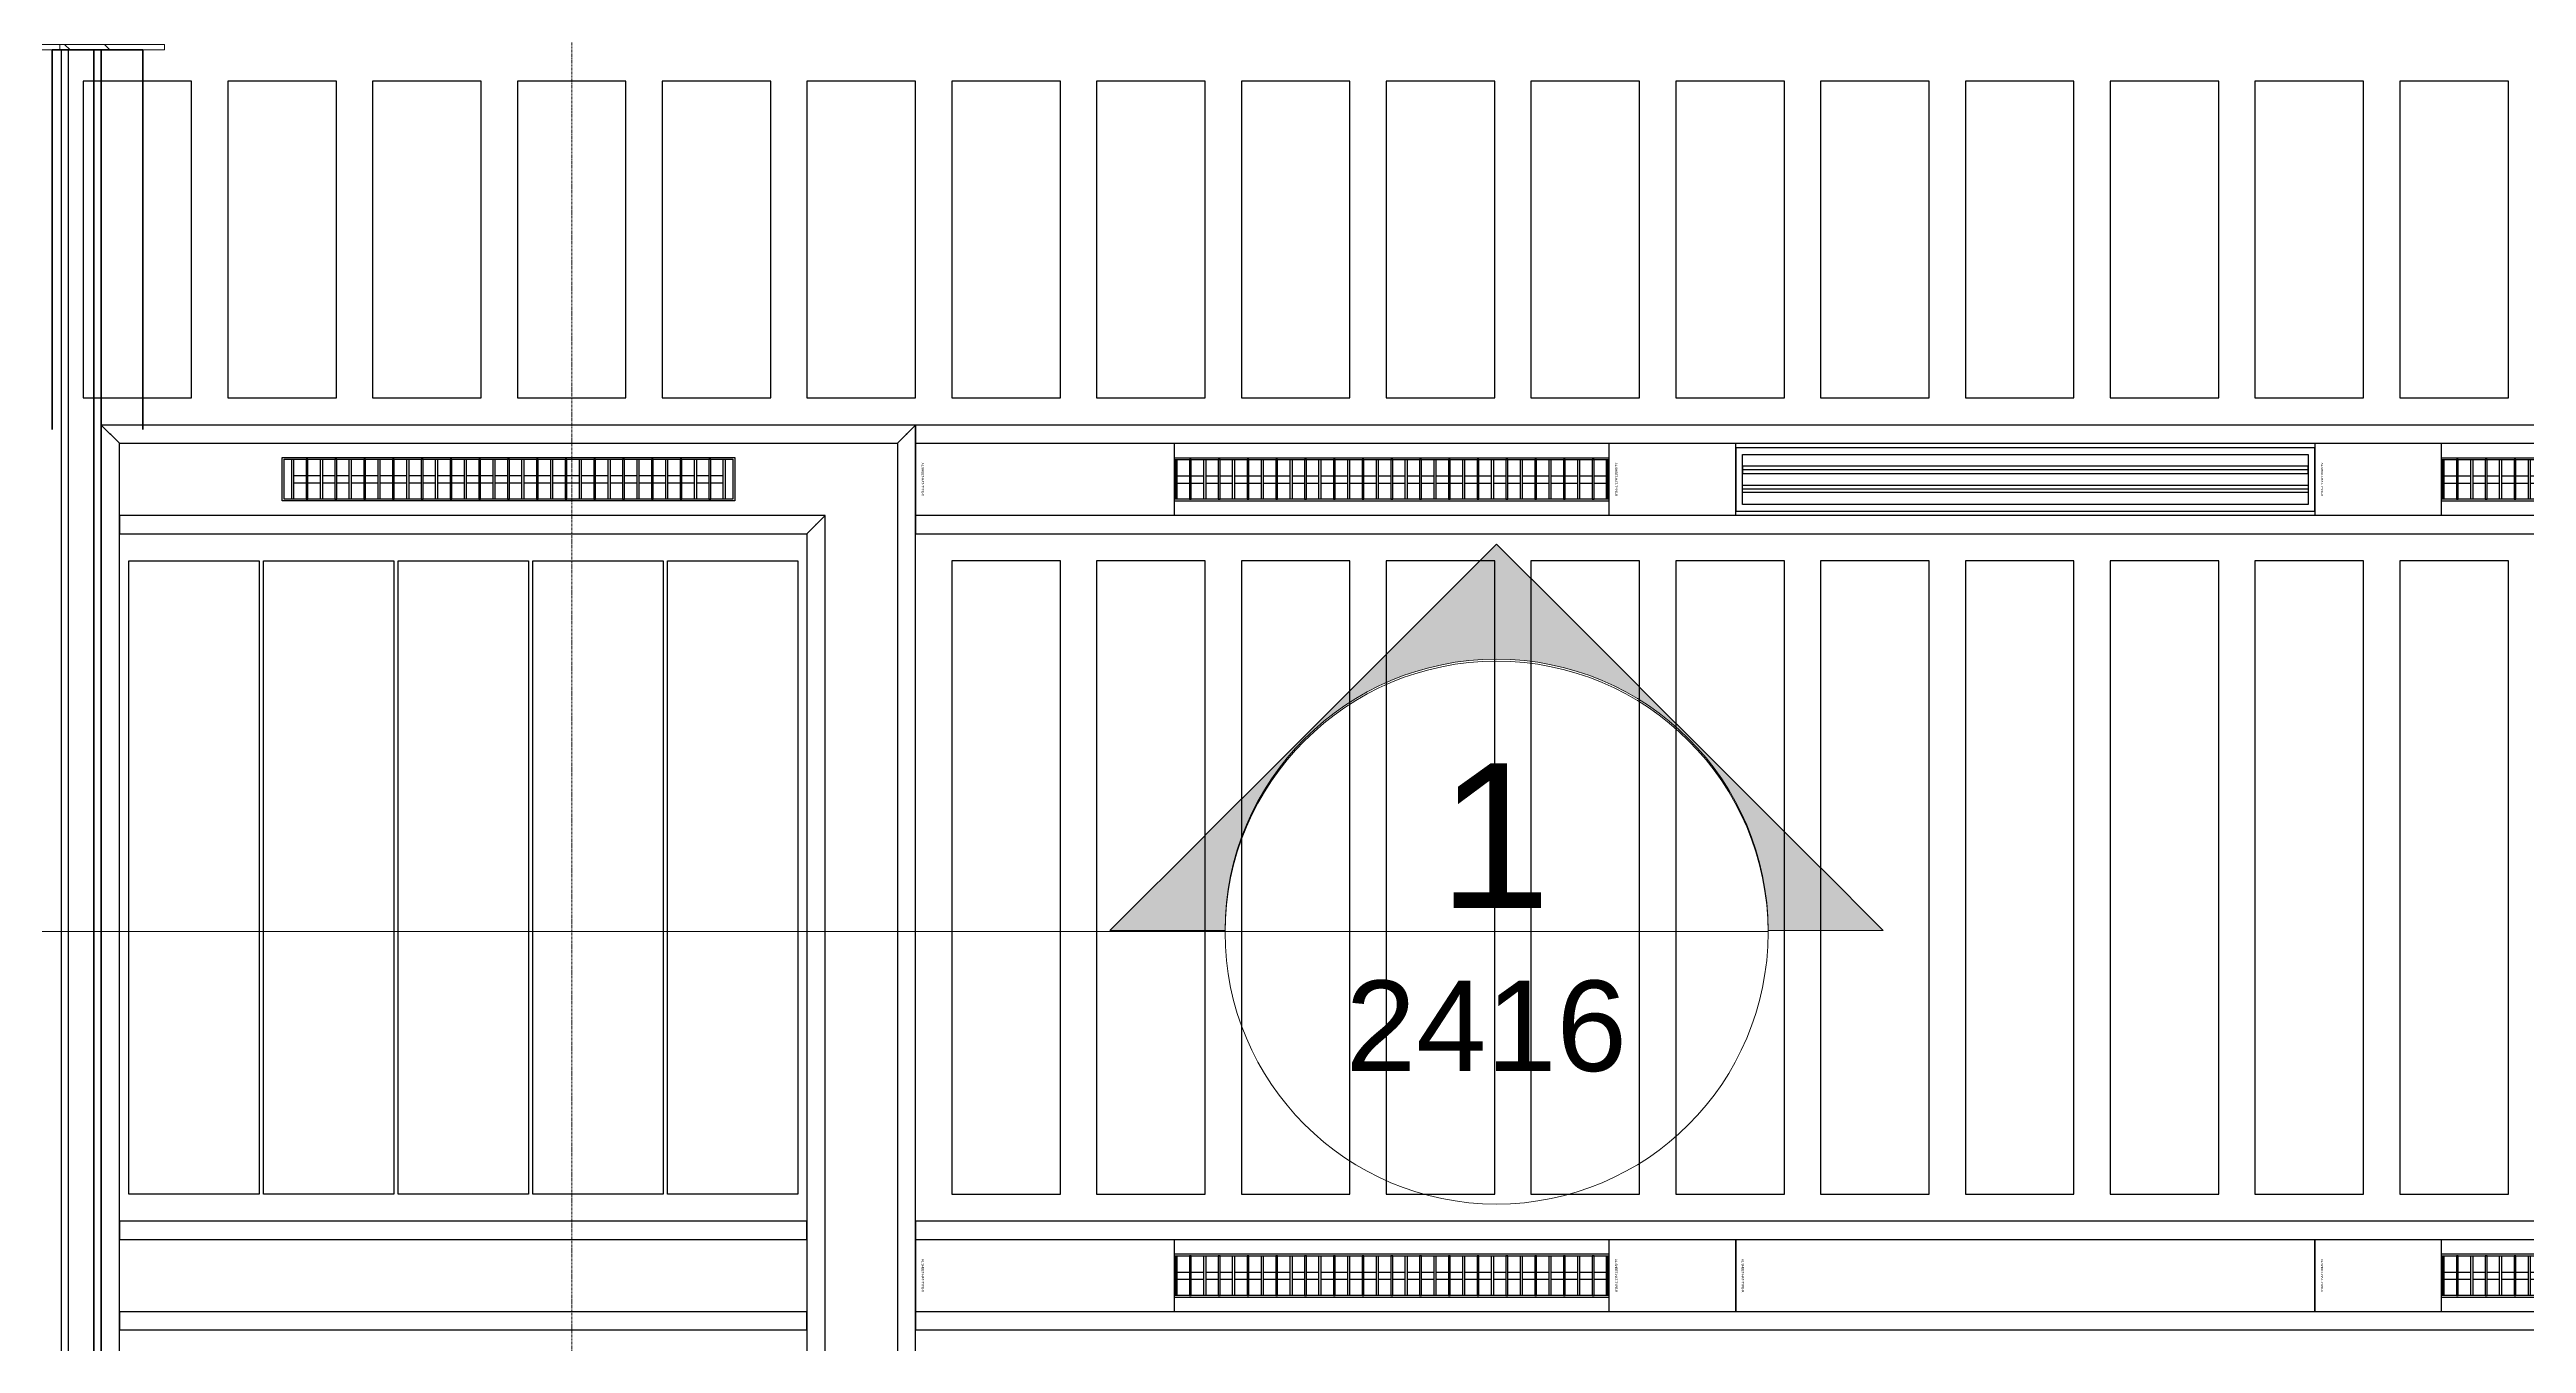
# Model space of a CAD drawing. Header units: millimetres. Extents: x -853432 to -773672, y -18171 to 22484.
# Drawn here: x -825925 to -819082, y -559 to 3016 of the extents above; entities that cross this region are included whole.
import ezdxf
from ezdxf.enums import TextEntityAlignment as Align
from ezdxf.xclip import XClip

# ---------------------------------------------------------------- set-up
doc = ezdxf.new("R2010")
doc.units = ezdxf.units.MM
doc.header["$XCLIPFRAME"] = 0
doc.linetypes.add('- SOM Dash 1_8_', pattern=[4.7625, 3.175, -1.5875])
doc.linetypes.add('DPA_Grid _ Level 100', pattern=[10, 5.5, -1.6, 1.3, -1.6])
for name, color, linetype in [('000 - WIPEOUT', 250, 'Continuous'), ('001 - ASCESSORIES', 251, 'Continuous'), ('A04_TUBE SERIES', 2, 'Continuous'), ('A11_ALU.SOLID SHEET', 2, 'Continuous')]:
    doc.layers.add(name, color=color, linetype=linetype)
for name, color, linetype, lineweight in [('A-ANNO-NOTE', 3, 'Continuous', 25), ('A-GLAZ-CURT', 2, 'Continuous', 9), ('I-WALL-E', 2, 'Continuous', 35), ('S-GRID', 251, 'Continuous', 9)]:
    doc.layers.add(name, color=color, linetype=linetype, lineweight=lineweight)
doc.styles.add('Arial', font='arial.ttf', dxfattribs={"height": 400})
doc.styles.add('Arial_1', font='arial.ttf', dxfattribs={"height": 250})

# ---------------------------------------------------------------- blocks, each defined once
blk = doc.blocks.new('DPA_AN_Section Line - UP-Left-16600938-4251-01 ENLARGED CONCOURSE LEVEL - REFLECTED CEILING PLAN - SHEET 2')
at = {"layer": 'A-ANNO-NOTE', "lineweight": 9}
h = blk.add_hatch(color=256, dxfattribs=at)
edge = h.paths.add_edge_path()
edge.add_arc((0, -0.028), 7.5, 180, 360)
edge.add_line((7.5, -0.028), (10.682, -0.028))
edge.add_line((10.682, -0.028), (0, -10.71))
edge.add_line((0, -10.71), (-10.682, -0.028))
edge.add_line((-10.682, -0.028), (-7.5, -0.028))
at = {"layer": 'A-ANNO-NOTE', "lineweight": 18}
for p, q in [((-7.5, 0), (7.5, 0)), ((-7.5, -0.028), (-10.682, -0.028)), ((-10.682, -0.028), (0, -10.71)), ((0, -10.71), (10.682, -0.028)), ((10.682, -0.028), (7.5, -0.028))]:
    blk.add_line(p, q, dxfattribs=at)
at = {"layer": 'A-ANNO-NOTE', "lineweight": 9}
blk.add_line((7.5, 0), (160, 0), dxfattribs=at)
at = {"layer": 'A-ANNO-NOTE', "lineweight": 18}
blk.add_circle((0, 0.028), 7.5, dxfattribs=at)
blk.add_arc((0, -0.028), 7.5, 180, 360, dxfattribs=at)
blk = doc.blocks.new('*U2464')
at = {"layer": 'S-GRID', "linetype": 'DPA_Grid _ Level 100'}
blk.add_line((11400, -21399.8), (11400, 17622.8), dxfattribs=at)
blk = doc.blocks.new('System Panel - W-06 Feature Wall Printed Pattern-18722589-4251-01 ENLARGED CONCOURSE LEVEL - REFLECTED CEILING PLAN - SHEET 2')
at = {"layer": 'A-GLAZ-CURT'}
h = blk.add_hatch(dxfattribs=at)
h.set_pattern_fill('FP_13', color=256, style=0, pattern_type=2)
h.set_pattern_definition([(90, (826056.08, -3073.02), (-158.75, 158.75), [158.75, -158.75])])
h.paths.add_polyline_path([(448.7, -57.5), (448.7, -42.5), (-448.7, -42.5), (-448.7, -57.5)])
h = blk.add_hatch(dxfattribs=at)
h.set_pattern_fill('FP_11', color=256, style=0, pattern_type=2)
h.set_pattern_definition([(315, (-42425.8, -18530.8), (660.511, -1761.362), [11676.29, -1556.84, -4670.52]), (315, (-42425.8, -18530.8), (660.511, -1761.362), [-13233.13, 3892.1, -778.42]), (315, (-41968.9, -19538.1), (-1282.492, -181.64), [2335.26, -256.88, 4670.516, -583.815]), (315, (-42618.45, -19273.86), (2493.428, -3230.9986), [6227.355, -1089.787, 3113.68, -778.42])])
h.paths.add_polyline_path([(448.7, -57.5), (448.7, -42.5), (-448.7, -42.5), (-448.7, -57.5)])
for p, q in [((-448.7, -42.5), (448.7, -42.5)), ((448.7, -42.5), (-448.7, -42.5)), ((-448.7, -57.5), (-448.7, -42.5)), ((-448.7, -42.5), (-448.7, -57.5)), ((-448.7, -57.5), (448.7, -57.5)), ((448.7, -57.5), (-448.7, -57.5)), ((448.7, -42.5), (448.7, -57.5)), ((448.7, -42.5), (448.7, -57.5))]:
    blk.add_line(p, q, dxfattribs=at)
blk = doc.blocks.new('*U634')
at = {"layer": 'A-GLAZ-CURT'}
blk.add_blockref('System Panel - W-06 Feature Wall Printed Pattern-18722589-4251-01 ENLARGED CONCOURSE LEVEL - REFLECTED CEILING PLAN - SHEET 2', (9826.3, -506), dxfattribs=at)
blk = doc.blocks.new('*U880')
at = {"layer": 'A11_ALU.SOLID SHEET', "color": 0}
blk.add_lwpolyline([(350, -98.8), (350, 98.8), (0, 98.8), (0, -98.8)], close=True, dxfattribs=at)
at = {"layer": 'Defpoints', "color": 250}
blk.add_point((0, 0), dxfattribs=at)
blk.add_text('AL.SHEET-HAT-TYPE-R', height=6, rotation=270, dxfattribs=at).set_placement((15, 0), align=Align.BOTTOM_CENTER)
blk = doc.blocks.new('*U897')
at = {"layer": 'A11_ALU.SOLID SHEET', "color": 0}
blk.add_lwpolyline([(715.5, -98.8), (715.5, 98.8), (0, 98.8), (0, -98.8)], close=True, dxfattribs=at)
at = {"layer": 'Defpoints', "color": 250}
blk.add_point((0, 0), dxfattribs=at)
blk.add_text('AL.SHEET-HAT-TYPE-R', height=6, rotation=270, dxfattribs=at).set_placement((15, 0), align=Align.BOTTOM_CENTER)
blk = doc.blocks.new('*U881')
at = {"layer": '001 - ASCESSORIES', "color": 0, "linetype": 'ByBlock'}
blk.add_lwpolyline([(800, 87.5), (-800, 87.5), (-800, -87.5), (800, -87.5)], close=True, dxfattribs=at)
at = {"layer": '001 - ASCESSORIES', "linetype": 'ByBlock'}
for points in [[(-781.5, 69), (781.5, 69), (781.5, -69), (-781.5, -69)], [(781.5, 36.3), (-781.5, 36.3), (-781.5, 16.3), (781.5, 16.3)], [(-781.5, -16.3), (781.5, -16.3), (781.5, -36.3), (-781.5, -36.3)]]:
    blk.add_lwpolyline(points, close=True, dxfattribs=at)
for points in [[(781.5, 26.3), (-781.5, 26.3)], [(-781.5, -26.3), (781.5, -26.3)]]:
    blk.add_lwpolyline(points, dxfattribs=at)
blk = doc.blocks.new('*U870')
at = {"color": 1}
blk.add_wipeout([(600, -60), (-600, -60), (-600, 60), (600, 60)], dxfattribs=at).dxf.layer = '000 - WIPEOUT'
at = {"layer": '001 - ASCESSORIES', "color": 0}
blk.add_lwpolyline([(600, -60), (-600, -60), (-600, 60), (600, 60)], close=True, dxfattribs=at)
at = {"layer": '001 - ASCESSORIES'}
for points in [[(-593.5, -55), (-598.5, -55), (-598.5, 55), (-593.5, 55)], [(595, -55), (-595, -55), (-595, 55), (595, 55)], [(-558.8, -55), (-553.8, -55), (-553.8, 55), (-558.8, 55)], [(-514, -55), (-519, -55), (-519, 55), (-514, 55)], [(-479.3, -55), (-474.3, -55), (-474.3, 55), (-479.3, 55)], [(-434.6, -55), (-439.6, -55), (-439.6, 55), (-434.6, 55)], [(-399.8, -55), (-394.8, -55), (-394.8, 55), (-399.8, 55)], [(-355.1, -55), (-360.1, -55), (-360.1, 55), (-355.1, 55)], [(-320.4, -55), (-315.4, -55), (-315.4, 55), (-320.4, 55)], [(-275.6, -55), (-280.6, -55), (-280.6, 55), (-275.6, 55)], [(-240.9, -55), (-235.9, -55), (-235.9, 55), (-240.9, 55)], [(-196.2, -55), (-201.2, -55), (-201.2, 55), (-196.2, 55)], [(-161.4, -55), (-156.4, -55), (-156.4, 55), (-161.4, 55)], [(-116.7, -55), (-121.7, -55), (-121.7, 55), (-116.7, 55)], [(-82, -55), (-77, -55), (-77, 55), (-82, 55)], [(-37.2, -55), (-42.2, -55), (-42.2, 55), (-37.2, 55)], [(-2.5, -55), (2.5, -55), (2.5, 55), (-2.5, 55)], [(42.2, -55), (37.2, -55), (37.2, 55), (42.2, 55)], [(77, -55), (82, -55), (82, 55), (77, 55)], [(121.7, -55), (116.7, -55), (116.7, 55), (121.7, 55)], [(156.4, -55), (161.4, -55), (161.4, 55), (156.4, 55)], [(201.2, -55), (196.2, -55), (196.2, 55), (201.2, 55)], [(235.9, -55), (240.9, -55), (240.9, 55), (235.9, 55)], [(280.6, -55), (275.6, -55), (275.6, 55), (280.6, 55)], [(315.4, -55), (320.4, -55), (320.4, 55), (315.4, 55)], [(360.1, -55), (355.1, -55), (355.1, 55), (360.1, 55)], [(394.8, -55), (399.8, -55), (399.8, 55), (394.8, 55)], [(439.6, -55), (434.6, -55), (434.6, 55), (439.6, 55)], [(474.3, -55), (479.3, -55), (479.3, 55), (474.3, 55)], [(519, -55), (514, -55), (514, 55), (519, 55)], [(553.8, -55), (558.8, -55), (558.8, 55), (553.8, 55)], [(598.5, -55), (593.5, -55), (593.5, 55), (598.5, 55)]]:
    blk.add_lwpolyline(points, close=True, dxfattribs=at)
for points in [[(-593.5, 10), (-558.8, 10)], [(-553.8, 10), (-519, 10)], [(-514, 10), (-479.3, 10)], [(-474.3, 10), (-439.6, 10)], [(-434.6, 10), (-399.8, 10)], [(-394.8, 10), (-360.1, 10)], [(-355.1, 10), (-320.4, 10)], [(-315.4, 10), (-280.6, 10)], [(-275.6, 10), (-240.9, 10)], [(-235.9, 10), (-201.2, 10)], [(-196.2, 10), (-161.4, 10)], [(-156.4, 10), (-121.7, 10)], [(-116.7, 10), (-82, 10)], [(-77, 10), (-42.2, 10)], [(-37.2, 10), (-2.5, 10)], [(2.5, 10), (37.2, 10)], [(42.2, 10), (77, 10)], [(82, 10), (116.7, 10)], [(121.7, 10), (156.4, 10)], [(161.4, 10), (196.2, 10)], [(201.2, 10), (235.9, 10)], [(240.9, 10), (275.6, 10)], [(280.6, 10), (315.4, 10)], [(320.4, 10), (355.1, 10)], [(360.1, 10), (394.8, 10)], [(399.8, 10), (434.6, 10)], [(439.6, 10), (474.3, 10)], [(479.3, 10), (514, 10)], [(519, 10), (553.8, 10)], [(558.8, 10), (593.5, 10)], [(-593.5, -10), (-558.8, -10)], [(-553.8, -10), (-519, -10)], [(-514, -10), (-479.3, -10)], [(-474.3, -10), (-439.6, -10)], [(-434.6, -10), (-399.8, -10)], [(-394.8, -10), (-360.1, -10)], [(-355.1, -10), (-320.4, -10)], [(-315.4, -10), (-280.6, -10)], [(-275.6, -10), (-240.9, -10)], [(-235.9, -10), (-201.2, -10)], [(-196.2, -10), (-161.4, -10)], [(-156.4, -10), (-121.7, -10)], [(-116.7, -10), (-82, -10)], [(-77, -10), (-42.2, -10)], [(-37.2, -10), (-2.5, -10)], [(2.5, -10), (37.2, -10)], [(42.2, -10), (77, -10)], [(82, -10), (116.7, -10)], [(121.7, -10), (156.4, -10)], [(161.4, -10), (196.2, -10)], [(201.2, -10), (235.9, -10)], [(240.9, -10), (275.6, -10)], [(280.6, -10), (315.4, -10)], [(320.4, -10), (355.1, -10)], [(360.1, -10), (394.8, -10)], [(399.8, -10), (434.6, -10)], [(439.6, -10), (474.3, -10)], [(479.3, -10), (514, -10)], [(519, -10), (553.8, -10)], [(558.8, -10), (593.5, -10)]]:
    blk.add_lwpolyline(points, dxfattribs=at)
blk = doc.blocks.new('*U899')
blk.add_attdef('EXTR.OVL-LENGTH_', (-25, -59.1), '', height=5)
blk.add_wipeout([(-25, 0), (25, 0), (25, 9303), (-25, 9303)]).dxf.layer = '000 - WIPEOUT'
blk.add_point((0, 0))
at = {"layer": 'A04_TUBE SERIES', "color": 0}
blk.add_lwpolyline([(-25, 0), (25, 0), (25, 9303), (-25, 9303)], close=True, dxfattribs=at)
blk = doc.blocks.new('*U900')
blk.add_attdef('EXTR.OVL-LENGTH_', (-25, -59.1), '', height=5)
blk.add_wipeout([(-25, 0), (25, 0), (25, 9303), (-25, 9303)]).dxf.layer = '000 - WIPEOUT'
blk.add_point((0, 0))
at = {"layer": 'A04_TUBE SERIES', "color": 0}
blk.add_lwpolyline([(-25, 0), (25, 0), (25, 9303), (-25, 9303)], close=True, dxfattribs=at)
blk = doc.blocks.new('*U894')
at = {"layer": 'A11_ALU.SOLID SHEET', "color": 0}
blk.add_lwpolyline([(1600, -98.8), (1600, 98.8), (0, 98.8), (0, -98.8)], close=True, dxfattribs=at)
at = {"layer": 'Defpoints', "color": 250}
blk.add_point((0, 0), dxfattribs=at)
blk.add_text('AL.SHEET-HAT-TYPE-R', height=6, rotation=270, dxfattribs=at).set_placement((15, 0), align=Align.BOTTOM_CENTER)
blk = doc.blocks.new('*U901')
blk.add_attdef('EXTR.OVL-LENGTH_', (-25, -59.1), '', height=5)
blk.add_wipeout([(-25, 0), (25, 0), (25, 9303), (-25, 9303)]).dxf.layer = '000 - WIPEOUT'
blk.add_point((0, 0))
at = {"layer": 'A04_TUBE SERIES', "color": 0}
blk.add_lwpolyline([(-25, 0), (25, 0), (25, 9303), (-25, 9303)], close=True, dxfattribs=at)
blk = doc.blocks.new('*U1046')
blk.add_lwpolyline([(0, -10), (6786.5, -10), (6786.5, 10), (0, 10)], close=True)
blk = doc.blocks.new('*U1051')
at = {"color": 3}
for points in [[(-437.5, 20550), (437.5, 20550), (437.5, 20250), (-437.5, 20250)], [(-437.5, 20150), (437.5, 20150), (437.5, 19850), (-437.5, 19850)], [(-437.5, 19750), (437.5, 19750), (437.5, 19450), (-437.5, 19450)], [(-437.5, 19350), (437.5, 19350), (437.5, 19050), (-437.5, 19050)], [(-437.5, 18950), (437.5, 18950), (437.5, 18650), (-437.5, 18650)], [(-437.5, 18550), (437.5, 18550), (437.5, 18250), (-437.5, 18250)], [(-437.5, 18150), (437.5, 18150), (437.5, 17850), (-437.5, 17850)], [(-437.5, 17750), (437.5, 17750), (437.5, 17450), (-437.5, 17450)], [(-437.5, 17350), (437.5, 17350), (437.5, 17050), (-437.5, 17050)], [(-437.5, 16950), (437.5, 16950), (437.5, 16650), (-437.5, 16650)], [(-437.5, 16550), (437.5, 16550), (437.5, 16250), (-437.5, 16250)], [(-437.5, 16150), (437.5, 16150), (437.5, 15850), (-437.5, 15850)], [(-437.5, 15750), (437.5, 15750), (437.5, 15450), (-437.5, 15450)], [(-437.5, 15350), (437.5, 15350), (437.5, 15050), (-437.5, 15050)], [(-437.5, 14950), (437.5, 14950), (437.5, 14650), (-437.5, 14650)], [(-437.5, 14550), (437.5, 14550), (437.5, 14250), (-437.5, 14250)], [(-437.5, 14150), (437.5, 14150), (437.5, 13850), (-437.5, 13850)]]:
    blk.add_wipeout(points, dxfattribs=at).dxf.layer = '000 - WIPEOUT'
at = {"layer": 'A11_ALU.SOLID SHEET', "color": 0, "linetype": 'ByBlock'}
for points in [[(-437.5, 20250), (437.5, 20250), (437.5, 20550), (-437.5, 20550)], [(-437.5, 19850), (437.5, 19850), (437.5, 20150), (-437.5, 20150)], [(-437.5, 19450), (437.5, 19450), (437.5, 19750), (-437.5, 19750)], [(-437.5, 19050), (437.5, 19050), (437.5, 19350), (-437.5, 19350)], [(-437.5, 18650), (437.5, 18650), (437.5, 18950), (-437.5, 18950)], [(-437.5, 18250), (437.5, 18250), (437.5, 18550), (-437.5, 18550)], [(-437.5, 17850), (437.5, 17850), (437.5, 18150), (-437.5, 18150)], [(-437.5, 17450), (437.5, 17450), (437.5, 17750), (-437.5, 17750)], [(-437.5, 17050), (437.5, 17050), (437.5, 17350), (-437.5, 17350)], [(-437.5, 16650), (437.5, 16650), (437.5, 16950), (-437.5, 16950)], [(-437.5, 16250), (437.5, 16250), (437.5, 16550), (-437.5, 16550)], [(-437.5, 15850), (437.5, 15850), (437.5, 16150), (-437.5, 16150)], [(-437.5, 15450), (437.5, 15450), (437.5, 15750), (-437.5, 15750)], [(-437.5, 15050), (437.5, 15050), (437.5, 15350), (-437.5, 15350)], [(-437.5, 14650), (437.5, 14650), (437.5, 14950), (-437.5, 14950)], [(-437.5, 14250), (437.5, 14250), (437.5, 14550), (-437.5, 14550)], [(-437.5, 13850), (437.5, 13850), (437.5, 14150), (-437.5, 14150)]]:
    blk.add_lwpolyline(points, close=True, dxfattribs=at)
blk = doc.blocks.new('*U1084')
at = {"color": 3}
for points in [[(-875, 4550), (875, 4550), (875, 4250), (-875, 4250)], [(-875, 4150), (875, 4150), (875, 3850), (-875, 3850)], [(-875, 3750), (875, 3750), (875, 3450), (-875, 3450)], [(-875, 3350), (875, 3350), (875, 3050), (-875, 3050)], [(-875, 2950), (875, 2950), (875, 2650), (-875, 2650)], [(-875, 2550), (875, 2550), (875, 2250), (-875, 2250)], [(-875, 2150), (875, 2150), (875, 1850), (-875, 1850)], [(-875, 1750), (875, 1750), (875, 1450), (-875, 1450)], [(-875, 1350), (875, 1350), (875, 1050), (-875, 1050)], [(-875, 950), (875, 950), (875, 650), (-875, 650)], [(-875, 550), (875, 550), (875, 250), (-875, 250)]]:
    blk.add_wipeout(points, dxfattribs=at).dxf.layer = '000 - WIPEOUT'
at = {"layer": 'A11_ALU.SOLID SHEET', "color": 0, "linetype": 'ByBlock'}
for points in [[(-875, 4250), (875, 4250), (875, 4550), (-875, 4550)], [(-875, 3850), (875, 3850), (875, 4150), (-875, 4150)], [(-875, 3450), (875, 3450), (875, 3750), (-875, 3750)], [(-875, 3050), (875, 3050), (875, 3350), (-875, 3350)], [(-875, 2650), (875, 2650), (875, 2950), (-875, 2950)], [(-875, 2250), (875, 2250), (875, 2550), (-875, 2550)], [(-875, 1850), (875, 1850), (875, 2150), (-875, 2150)], [(-875, 1450), (875, 1450), (875, 1750), (-875, 1750)], [(-875, 1050), (875, 1050), (875, 1350), (-875, 1350)], [(-875, 650), (875, 650), (875, 950), (-875, 950)], [(-875, 250), (875, 250), (875, 550), (-875, 550)]]:
    blk.add_lwpolyline(points, close=True, dxfattribs=at)
blk = doc.blocks.new('*U1213')
at = {"rotation": 270}
blk.add_blockref('*U1046', (-81200, -563.5), dxfattribs=at)
for name, p in [('*U897', (-78850, -1750.5)), ('*U880', (-76934.5, -1750.5)), ('*U881', (-75784.5, -1750.5)), ('*U880', (-74984.5, -1750.5)), ('*U897', (-78850, -3950.5)), ('*U880', (-76934.5, -3950.5)), ('*U894', (-76584.5, -3950.5)), ('*U880', (-74984.5, -3950.5))]:
    blk.add_blockref(name, p)
at = {"layer": 'A11_ALU.SOLID SHEET', "color": 0, "linetype": 'ByBlock', "rotation": 90}
for name, p in [('*U1051', (-60600, -1088)), ('*U1084', (-74200, -2850.5))]:
    blk.add_blockref(name, p, dxfattribs=at)
for p in [(-77534.5, -1750.5), (-74034.5, -1750.5), (-77534.5, -3950.5), (-74034.5, -3950.5)]:
    blk.add_blockref('*U870', p)
at = {"layer": 'A04_TUBE SERIES', "color": 0, "linetype": 'ByBlock', "rotation": 270}
for name, p in [('*U899', (-78850, -1625.5)), ('*U900', (-78850, -1875.5)), ('*U901', (-78850, -3825.5)), ('*U901', (-78850, -4075.5))]:
    blk.add_blockref(name, p, dxfattribs=at)
blk = doc.blocks.new('*U639')
blk.add_wipeout([(-25, 25), (25, -25), (25, 4675), (-25, 4625)]).dxf.layer = '000 - WIPEOUT'
blk.add_point((0, 0))
at = {"layer": 'A04_TUBE SERIES', "color": 0}
blk.add_lwpolyline([(-25, 25), (25, -25), (25, 4675), (-25, 4625)], close=True, dxfattribs=at)
blk.add_attdef('EXTR.OVL-LENGTH_', (-25, -59.1), '', height=5)
blk = doc.blocks.new('*U640')
blk.add_wipeout([(-25, 25), (25, -25), (25, 2224.5), (-25, 2174.5)]).dxf.layer = '000 - WIPEOUT'
blk.add_point((0, 0))
at = {"layer": 'A04_TUBE SERIES', "color": 0}
blk.add_lwpolyline([(-25, 25), (25, -25), (25, 2224.5), (-25, 2174.5)], close=True, dxfattribs=at)
blk.add_attdef('EXTR.OVL-LENGTH_', (-25, -59.1), '', height=5)
blk = doc.blocks.new('*U641')
blk.add_wipeout([(-25, 25), (25, -25), (25, 4675), (-25, 4625)]).dxf.layer = '000 - WIPEOUT'
blk.add_point((0, 0))
at = {"layer": 'A04_TUBE SERIES', "color": 0}
blk.add_lwpolyline([(-25, 25), (25, -25), (25, 4675), (-25, 4625)], close=True, dxfattribs=at)
blk.add_attdef('EXTR.OVL-LENGTH_', (-25, -59.1), '', height=5)
blk = doc.blocks.new('*U655')
blk.add_wipeout([(-25, 25), (25, -25), (25, 1924.5), (-25, 1924.5)]).dxf.layer = '000 - WIPEOUT'
blk.add_point((0, 0))
at = {"layer": 'A04_TUBE SERIES', "color": 0}
blk.add_lwpolyline([(-25, 25), (25, -25), (25, 1924.5), (-25, 1924.5)], close=True, dxfattribs=at)
blk.add_attdef('EXTR.OVL-LENGTH_', (-25, -59.1), '', height=5)
blk = doc.blocks.new('*U657')
blk.add_attdef('EXTR.OVL-LENGTH_', (-25, -59.1), '', height=5)
blk.add_wipeout([(-25, 0), (25, 0), (25, 1899.5), (-25, 1899.5)]).dxf.layer = '000 - WIPEOUT'
blk.add_point((0, 0))
at = {"layer": 'A04_TUBE SERIES', "color": 0}
blk.add_lwpolyline([(-25, 0), (25, 0), (25, 1899.5), (-25, 1899.5)], close=True, dxfattribs=at)
blk = doc.blocks.new('*U658')
blk.add_attdef('EXTR.OVL-LENGTH_', (-25, -59.1), '', height=5)
blk.add_wipeout([(-25, 0), (25, 0), (25, 1899.5), (-25, 1899.5)]).dxf.layer = '000 - WIPEOUT'
blk.add_point((0, 0))
at = {"layer": 'A04_TUBE SERIES', "color": 0}
blk.add_lwpolyline([(-25, 0), (25, 0), (25, 1899.5), (-25, 1899.5)], close=True, dxfattribs=at)
blk = doc.blocks.new('*U662')
blk.add_wipeout([(-25, 25), (25, -25), (25, 4175), (-25, 4125)]).dxf.layer = '000 - WIPEOUT'
blk.add_point((0, 0))
at = {"layer": 'A04_TUBE SERIES', "color": 0}
blk.add_lwpolyline([(-25, 25), (25, -25), (25, 4175), (-25, 4125)], close=True, dxfattribs=at)
blk.add_attdef('EXTR.OVL-LENGTH_', (-25, -59.1), '', height=5)
blk = doc.blocks.new('*U774')
at = {"color": 6}
blk.add_point((-37.5, 0), dxfattribs=at)
at = {"color": 3}
blk.add_wipeout([(-875, -564), (875, -564), (875, -924), (-875, -924)], dxfattribs=at).dxf.layer = '000 - WIPEOUT'
at = {"layer": 'A11_ALU.SOLID SHEET', "color": 0, "linetype": 'ByBlock'}
blk.add_lwpolyline([(875, -924), (-875, -924), (-875, -564), (875, -564)], close=True, dxfattribs=at)
at = {"color": 3}
blk.add_wipeout([(-875, -192), (875, -192), (875, -552), (-875, -552)], dxfattribs=at).dxf.layer = '000 - WIPEOUT'
at = {"layer": 'A11_ALU.SOLID SHEET', "color": 0, "linetype": 'ByBlock'}
blk.add_lwpolyline([(875, -552), (-875, -552), (-875, -192), (875, -192)], close=True, dxfattribs=at)
at = {"color": 3}
blk.add_wipeout([(-875, 180), (875, 180), (875, -180), (-875, -180)], dxfattribs=at).dxf.layer = '000 - WIPEOUT'
at = {"layer": 'A11_ALU.SOLID SHEET', "color": 0, "linetype": 'ByBlock'}
blk.add_lwpolyline([(875, -180), (-875, -180), (-875, 180), (875, 180)], close=True, dxfattribs=at)
at = {"color": 3}
blk.add_wipeout([(-875, 552), (875, 552), (875, 192), (-875, 192)], dxfattribs=at).dxf.layer = '000 - WIPEOUT'
at = {"layer": 'A11_ALU.SOLID SHEET', "color": 0, "linetype": 'ByBlock'}
blk.add_lwpolyline([(875, 192), (-875, 192), (-875, 552), (875, 552)], close=True, dxfattribs=at)
at = {"color": 3}
blk.add_wipeout([(-875, 924), (875, 924), (875, 564), (-875, 564)], dxfattribs=at).dxf.layer = '000 - WIPEOUT'
at = {"layer": 'A11_ALU.SOLID SHEET', "color": 0, "linetype": 'ByBlock'}
blk.add_lwpolyline([(875, 564), (-875, 564), (-875, 924), (875, 924)], close=True, dxfattribs=at)
blk = doc.blocks.new('*U867')
at = {"color": 1}
blk.add_wipeout([(625, -60), (-625, -60), (-625, 60), (625, 60)], dxfattribs=at).dxf.layer = '000 - WIPEOUT'
at = {"layer": '001 - ASCESSORIES', "color": 0}
blk.add_lwpolyline([(625, -60), (-625, -60), (-625, 60), (625, 60)], close=True, dxfattribs=at)
at = {"layer": '001 - ASCESSORIES'}
for points in [[(620, -55), (-620, -55), (-620, 55), (620, 55)], [(-593.5, -55), (-598.5, -55), (-598.5, 55), (-593.5, 55)], [(-558.8, -55), (-553.8, -55), (-553.8, 55), (-558.8, 55)], [(-514, -55), (-519, -55), (-519, 55), (-514, 55)], [(-479.3, -55), (-474.3, -55), (-474.3, 55), (-479.3, 55)], [(-434.6, -55), (-439.6, -55), (-439.6, 55), (-434.6, 55)], [(-399.8, -55), (-394.8, -55), (-394.8, 55), (-399.8, 55)], [(-355.1, -55), (-360.1, -55), (-360.1, 55), (-355.1, 55)], [(-320.4, -55), (-315.4, -55), (-315.4, 55), (-320.4, 55)], [(-275.6, -55), (-280.6, -55), (-280.6, 55), (-275.6, 55)], [(-240.9, -55), (-235.9, -55), (-235.9, 55), (-240.9, 55)], [(-196.2, -55), (-201.2, -55), (-201.2, 55), (-196.2, 55)], [(-161.4, -55), (-156.4, -55), (-156.4, 55), (-161.4, 55)], [(-116.7, -55), (-121.7, -55), (-121.7, 55), (-116.7, 55)], [(-82, -55), (-77, -55), (-77, 55), (-82, 55)], [(-37.2, -55), (-42.2, -55), (-42.2, 55), (-37.2, 55)], [(-2.5, -55), (2.5, -55), (2.5, 55), (-2.5, 55)], [(42.2, -55), (37.2, -55), (37.2, 55), (42.2, 55)], [(77, -55), (82, -55), (82, 55), (77, 55)], [(121.7, -55), (116.7, -55), (116.7, 55), (121.7, 55)], [(156.4, -55), (161.4, -55), (161.4, 55), (156.4, 55)], [(201.2, -55), (196.2, -55), (196.2, 55), (201.2, 55)], [(235.9, -55), (240.9, -55), (240.9, 55), (235.9, 55)], [(280.6, -55), (275.6, -55), (275.6, 55), (280.6, 55)], [(315.4, -55), (320.4, -55), (320.4, 55), (315.4, 55)], [(360.1, -55), (355.1, -55), (355.1, 55), (360.1, 55)], [(394.8, -55), (399.8, -55), (399.8, 55), (394.8, 55)], [(439.6, -55), (434.6, -55), (434.6, 55), (439.6, 55)], [(474.3, -55), (479.3, -55), (479.3, 55), (474.3, 55)], [(519, -55), (514, -55), (514, 55), (519, 55)], [(553.8, -55), (558.8, -55), (558.8, 55), (553.8, 55)], [(598.5, -55), (593.5, -55), (593.5, 55), (598.5, 55)]]:
    blk.add_lwpolyline(points, close=True, dxfattribs=at)
for points in [[(-593.5, 10), (-558.8, 10)], [(-553.8, 10), (-519, 10)], [(-514, 10), (-479.3, 10)], [(-474.3, 10), (-439.6, 10)], [(-434.6, 10), (-399.8, 10)], [(-394.8, 10), (-360.1, 10)], [(-355.1, 10), (-320.4, 10)], [(-315.4, 10), (-280.6, 10)], [(-275.6, 10), (-240.9, 10)], [(-235.9, 10), (-201.2, 10)], [(-196.2, 10), (-161.4, 10)], [(-156.4, 10), (-121.7, 10)], [(-116.7, 10), (-82, 10)], [(-77, 10), (-42.2, 10)], [(-37.2, 10), (-2.5, 10)], [(2.5, 10), (37.2, 10)], [(42.2, 10), (77, 10)], [(82, 10), (116.7, 10)], [(121.7, 10), (156.4, 10)], [(161.4, 10), (196.2, 10)], [(201.2, 10), (235.9, 10)], [(240.9, 10), (275.6, 10)], [(280.6, 10), (315.4, 10)], [(320.4, 10), (355.1, 10)], [(360.1, 10), (394.8, 10)], [(399.8, 10), (434.6, 10)], [(439.6, 10), (474.3, 10)], [(479.3, 10), (514, 10)], [(519, 10), (553.8, 10)], [(558.8, 10), (593.5, 10)], [(-593.5, -10), (-558.8, -10)], [(-553.8, -10), (-519, -10)], [(-514, -10), (-479.3, -10)], [(-474.3, -10), (-439.6, -10)], [(-434.6, -10), (-399.8, -10)], [(-394.8, -10), (-360.1, -10)], [(-355.1, -10), (-320.4, -10)], [(-315.4, -10), (-280.6, -10)], [(-275.6, -10), (-240.9, -10)], [(-235.9, -10), (-201.2, -10)], [(-196.2, -10), (-161.4, -10)], [(-156.4, -10), (-121.7, -10)], [(-116.7, -10), (-82, -10)], [(-77, -10), (-42.2, -10)], [(-37.2, -10), (-2.5, -10)], [(2.5, -10), (37.2, -10)], [(42.2, -10), (77, -10)], [(82, -10), (116.7, -10)], [(121.7, -10), (156.4, -10)], [(161.4, -10), (196.2, -10)], [(201.2, -10), (235.9, -10)], [(240.9, -10), (275.6, -10)], [(280.6, -10), (315.4, -10)], [(320.4, -10), (355.1, -10)], [(360.1, -10), (394.8, -10)], [(399.8, -10), (434.6, -10)], [(439.6, -10), (474.3, -10)], [(479.3, -10), (514, -10)], [(519, -10), (553.8, -10)], [(558.8, -10), (593.5, -10)]]:
    blk.add_lwpolyline(points, dxfattribs=at)
blk = doc.blocks.new('*U1212')
blk.add_blockref('*U867', (-79974.7, -1750))
at = {"layer": 'A11_ALU.SOLID SHEET', "linetype": 'ByBlock'}
blk.add_blockref('*U639', (-78875, -6275.5), dxfattribs=at)
at = {"layer": 'A11_ALU.SOLID SHEET', "linetype": 'ByBlock', "rotation": 90}
blk.add_blockref('*U640', (-78875, -1625.5), dxfattribs=at)
at = {"layer": 'A11_ALU.SOLID SHEET', "linetype": 'ByBlock', "rotation": 180}
blk.add_blockref('*U641', (-81074.5, -1625.5), dxfattribs=at)
at = {"layer": 'A11_ALU.SOLID SHEET', "linetype": 'ByBlock', "rotation": 90}
blk.add_blockref('*U655', (-79125, -1875.5), dxfattribs=at)
at = {"layer": 'A11_ALU.SOLID SHEET', "linetype": 'ByBlock', "rotation": 359.9999999999148}
blk.add_blockref('*U662', (-79125, -6025.5), dxfattribs=at)
at = {"layer": 'A11_ALU.SOLID SHEET', "linetype": 'ByBlock'}
for name, p, rotation in [('*U774', (-80099.5, -2850.5), 90), ('*U657', (-81049.5, -3825.5), 270), ('*U658', (-81049.5, -4075.5), 270)]:
    blk.add_blockref(name, p, dxfattribs=dict(at, rotation=rotation))

msp = doc.modelspace()

# ---------------------------------------------------------------- block references
at = {"layer": 'A11_ALU.SOLID SHEET'}
ref = msp.add_blockref('*U1213', (-744682.4, 3579), dxfattribs=at)
XClip(ref).set_block_clipping_path([(-104690.1238047112, -9620.0029952966), (-34092.6543255156, 14392.9971737705)])

# ---------------------------------------------------------------- next in the draw order: block references
ref = msp.add_blockref('*U1212', (-744682.4, 3579))
XClip(ref).set_block_clipping_path([(-104690.1238047112, -9620.0029952966), (-34092.6543255156, 14392.9971737705)])

# ---------------------------------------------------------------- next in the draw order: linework, layer by layer
at = {"layer": 'I-WALL-E', "color": 8, "linetype": '- SOM Dash 1_8_'}
for p, q in [((-825917.4, 3015.5), (-825917.4, 1966.3)), ((-825917.4, 1966.3), (-825917.4, 3015.5)), ((-825917.4, 3015.5), (-825802.4, 3015.5)), ((-825667.4, 3015.5), (-825917.4, 3015.5)), ((-825802.4, 3015.5), (-825782.4, 3015.5)), ((-825782.4, 3015.5), (-825667.4, 3015.5)), ((-825667.4, 3015.5), (-825667.4, 1966.3)), ((-825667.4, 1966.3), (-825667.4, 3015.5))]:
    msp.add_line(p, q, dxfattribs=at)
at = {"layer": 'I-WALL-E'}
for p, q in [((-825802.4, 3015.5), (-825802.4, -3771)), ((-825802.4, 1966.3), (-825802.4, 3015.5)), ((-825802.4, 3015.5), (-825782.4, 3015.5)), ((-825782.4, 3015.5), (-825802.4, 3015.5)), ((-825782.4, 3015.5), (-825782.4, 1966.3)), ((-825782.4, -3771), (-825782.4, 3015.5))]:
    msp.add_line(p, q, dxfattribs=at)

# ---------------------------------------------------------------- next in the draw order: block references
for name in ['*U2464', '*U634']:
    msp.add_blockref(name, (-835882.4, 3579))
at = {"layer": 'A-ANNO-NOTE', "xscale": 100, "yscale": 100, "zscale": 100, "rotation": 180}
msp.add_blockref('DPA_AN_Section Line - UP-Left-16600938-4251-01 ENLARGED CONCOURSE LEVEL - REFLECTED CEILING PLAN - SHEET 2', (-821927.4, 579), dxfattribs=at)

# ---------------------------------------------------------------- next in the draw order: texts
at = {"layer": 'A-ANNO-NOTE', "lineweight": 9, "attachment_point": 1}
for s, insert, char_height, width, style in [('1', (-822088.1, 1044.2), 400, 376.793, 'Arial'), ('2416', (-822344.4, 443.8), 250, 929.957, 'Arial_1')]:
    msp.add_mtext(s, dxfattribs=dict(at, insert=insert, char_height=char_height, width=width, style=style))

doc.saveas('drawing.dxf')
